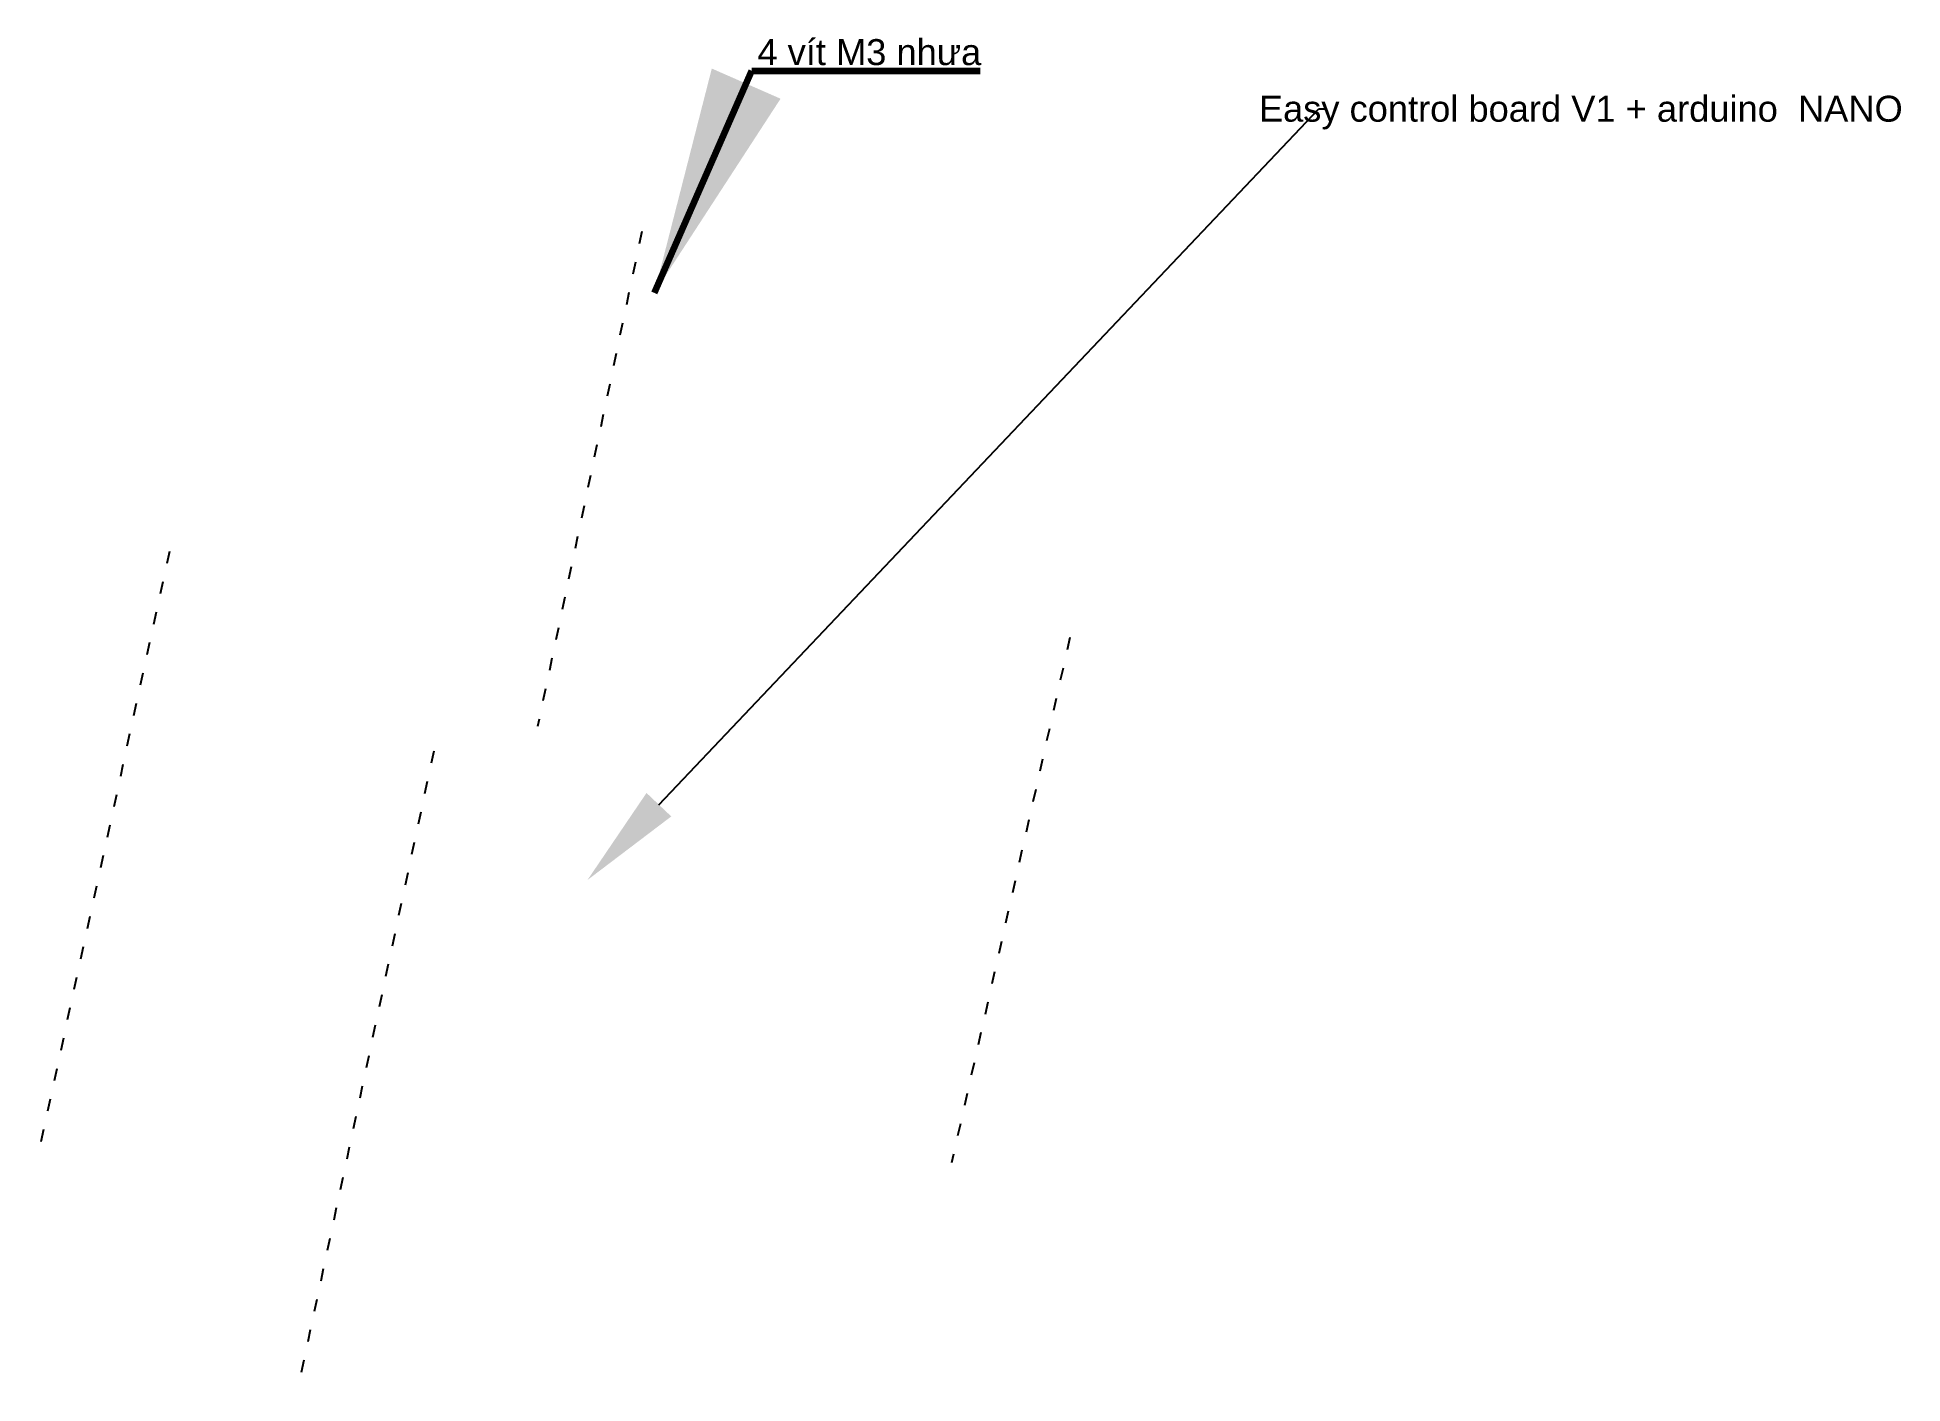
# Model space of a CAD drawing. Header units: millimetres. Extents: x 1741 to 31953, y 915 to 159450.
# Drawn here: x 1741 to 3538, y 915 to 2211 of the extents above.
import ezdxf
from ezdxf import colors
from ezdxf.entities.mleader import LeaderData, LeaderLine
from ezdxf.math import Vec2, Vec3

# ---------------------------------------------------------------- set-up
doc = ezdxf.new("R2010")
doc.units = ezdxf.units.MM
doc.linetypes.add('ACAD_ISO03W100', pattern=[30, 12, -18])
doc.styles.get("Standard").update_dxf_attribs({"font": 'arial.ttf'})
doc.dimstyles.new('ISO-25', dxfattribs={"dimtxt": 2.5, "dimasz": 2.5, "dimexe": 1.25, "dimexo": 0.625, "dimtad": 1, "dimtxsty": 'Standard', "dimcen": 2.5, "dimadec": 0, "dimazin": 0, "dimtfac": 1, "dimtmove": 0, "dimatfit": 3, "dimfxl": 1, "dimarcsym": 0})

msp = doc.modelspace()

# ---------------------------------------------------------------- linework, layer by layer
at = {"linetype": 'ACAD_ISO03W100'}
for p, q in [((2323.2, 2024.3), (2222.9, 1547.6)), ((1868.2, 1716.3), (1741, 1132.1)), ((2735.6, 1633.2), (2621.6, 1127.2)), ((2122.8, 1523.9), (1992.9, 914.5))]:
    msp.add_line(p, q, dxfattribs=at)

# ---------------------------------------------------------------- texts
at = {"linetype": 'ACAD_ISO03W100', "lineweight": 100, "insert": (2542.4, 2179.2), "char_height": 25, "attachment_point": 8}
msp.add_mtext('4 vít M3 nhựa', dxfattribs=at)

# ---------------------------------------------------------------- leaders
at = {"lineweight": 35, "ltscale": 10, "annotation_type": 0, "has_hookline": 1, "hookline_direction": 0, "text_width": 213.6}
msp.add_leader([(2335.4, 1965.4), (2429.2, 2179.2), (2649.2, 2179.2)], dimstyle='ISO-25', override={"dimasz": 220, "dimgap": 0.625, "dimtad": 0, "dimlwd": 65535}, dxfattribs=at)
at = {"lineweight": 35}
ml = msp.add_multileader_mtext('Standard', dxfattribs=at)
ml.set_content('Easy control board V1 + arduino  NANO', color=256)
ml.set_leader_properties()
ml.build(insert=Vec2(0, 0))
ml.multileader.update_dxf_attribs({"arrow_head_size": 100})
ctx = ml.context
ctx.base_point, ctx.char_height, ctx.arrow_head_size, ctx.plane_origin = Vec3(2983.4, 2142.7), 25, 100, Vec3(2270.9, 1399.7)
ctx.text_align_type = 2
notes = []
notes.append((ctx, [(0, (1, 1, 0), (2975.4, 2142.7), (1, 0), 8, [(0, [(2270.9, 1399.7)], 0, [])])]))
ctx.mtext.insert, ctx.mtext.alignment, ctx.mtext.flow_direction = Vec3(3537.8, 2155.2), 3, 3
for ctx, leaders in notes:
    for number, flags, end, landing, length, lines in leaders:
        leader = LeaderData()
        leader.index, (leader.has_last_leader_line, leader.has_dogleg_vector, leader.attachment_direction) = number, flags
        leader.last_leader_point, leader.dogleg_vector, leader.dogleg_length = Vec3(end), Vec3(landing), length
        for number, points, colour, breaks in lines:
            line = LeaderLine()
            line.index, line.vertices, line.color, line.breaks = number, Vec3.list(points), colors.encode_raw_color(colour), breaks
            leader.lines.append(line)
        ctx.leaders.append(leader)

doc.saveas('drawing.dxf')
